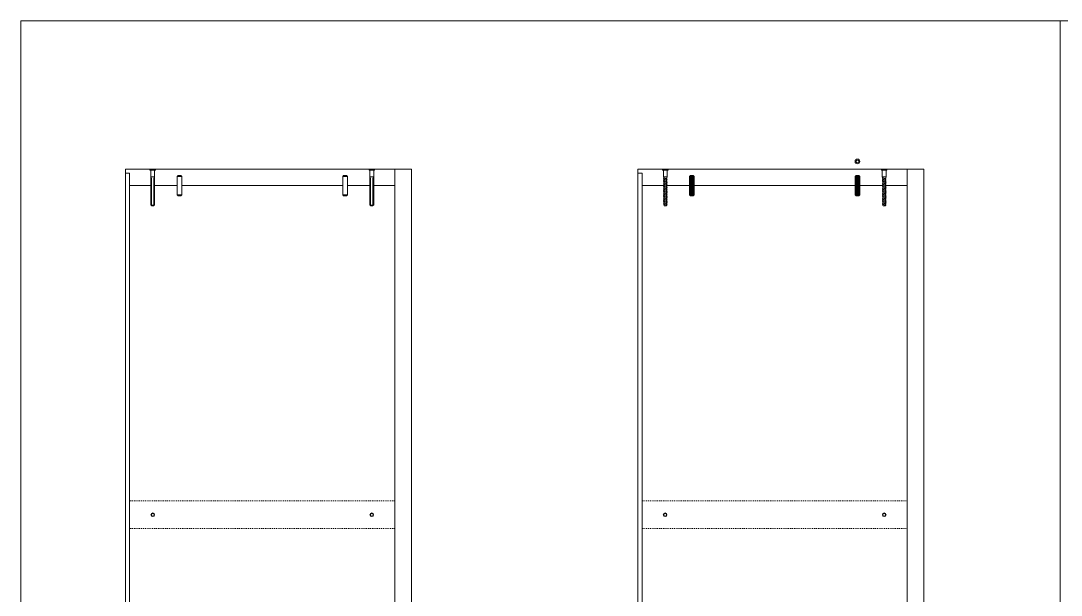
# Model space of a CAD drawing. Header units: centimetres. Extents: x -2268 to 1812, y -1681 to 1458.
# Drawn here: x -399.6 to -286.9, y 182.1 to 244.4 of the extents above; entities that cross this region are included whole.
import ezdxf

# ---------------------------------------------------------------- set-up
doc = ezdxf.new("R2010")
doc.units = ezdxf.units.CM
doc.linetypes.add('Linee Nascoste 2', pattern=[0.015, 0.01, -0.005])
for name, color, linetype, lineweight in [('0_Num_Penna__6', 6, 'Continuous', 18), ('A-FURN_Num_Penna__252_Num_Penna__252_Num_Penna__3_Num_Penna__252_Num_Penna__252_Num_Penna__252_Num_Penna__252_Num_Penna__252_Num_Penna__252_Num_Penna__252_Num_Penna__252_Num_Penna__252_Num_Penna__252_Num_Penna__252_Num_Penna__240', 240, 'Continuous', 18), ('A-FURN_Num_Penna__252_Num_Penna__252_Num_Penna__3_Num_Penna__252_Num_Penna__252_Num_Penna__252_Num_Penna__252_Num_Penna__252_Num_Penna__252_Num_Penna__252_Num_Penna__252_Num_Penna__252_Num_Penna__252_Num_Penna__252_Num_Penna__5', 5, 'Continuous', 18), ('A-FURN_Num_Penna__252_Num_Penna__252_Num_Penna__3_Num_Penna__252_Num_Penna__252_Num_Penna__252_Num_Penna__252_Num_Penna__252_Num_Penna__252_Num_Penna__252_Num_Penna__252_Num_Penna__252_Num_Penna__252_Num_Penna__252_Num_Penna__6', 6, 'Continuous', 18), ('A-SECT-PATT_Num_Penna__6_Num_Penna__6_Num_Penna__6_Num_Penna__6_Num_Penna__6_Num_Penna__6_Num_Penna__6_Num_Penna__6_Num_Penna__6_Num_Penna__6_Num_Penna__6_Num_Penna__6_Num_Penna__6_Num_Penna__6', 6, 'Continuous', 18), ('PDF16_Geometry_Num_Penna__6_Num_Penna__6_Num_Penna__6_Num_Penna__6_Num_Penna__6_Num_Penna__6_Num_Penna__6_Num_Penna__6_Num_Penna__6_Num_Penna__6_Num_Penna__6_Num_Penna__6_Num_Penna__6_Num_Penna__6', 6, 'Continuous', 18), ('PDF22_Geometry_Num_Penna__1_Num_Penna__255_Num_Penna__3_Num_Penna__3_Num_Penna__5', 5, 'Continuous', 18), ('PDF22_Geometry_Num_Penna__1_Num_Penna__255_Num_Penna__5_Num_Penna__5_Num_Penna__5', 5, 'Continuous', 18), ('PDF22_Geometry_Num_Penna__1_Num_Penna__255_Num_Penna__5_Num_Penna__5_Num_Penna__6', 6, 'Continuous', 18), ('PDF2_Geometry_Num_Penna__7_Num_Penna__7_Num_Penna__7_Num_Penna__7_Num_Penna__7_Num_Penna__7_Num_Penna__7_Num_Penna__5', 5, 'Continuous', 18), ('PDF2_Geometry_Num_Penna__7_Num_Penna__7_Num_Penna__7_Num_Penna__7_Num_Penna__7_Num_Penna__7_Num_Penna__7_Num_Penna__6', 6, 'Continuous', 18), ('VITE_Num_Penna__5', 5, 'Continuous', 18)]:
    doc.layers.add(name, color=color, linetype=linetype, lineweight=lineweight)

msp = doc.modelspace()

# ---------------------------------------------------------------- linework, layer by layer
at = {"layer": '0_Num_Penna__6', "color": 6, "linetype": 'Continuous', "lineweight": 18}
for p, q in [((-382.6833, 227.5183), (-382.5833, 227.6183)), ((-382.5833, 227.6183), (-382.2833, 227.6183)), ((-382.1833, 227.5183), (-382.2833, 227.6183)), ((-364.7333, 227.5183), (-364.6333, 227.6183)), ((-364.6333, 227.6183), (-364.3333, 227.6183)), ((-364.2333, 227.5183), (-364.3333, 227.6183)), ((-327.1373, 227.5183), (-327.0373, 227.6183)), ((-327.0373, 227.6183), (-326.7373, 227.6183)), ((-326.6373, 227.5183), (-326.7373, 227.6183)), ((-309.1873, 227.5183), (-309.0873, 227.6183)), ((-309.0873, 227.6183), (-308.7873, 227.6183)), ((-308.6873, 227.5183), (-308.7873, 227.6183)), ((-382.6833, 225.5183), (-382.5833, 225.4183)), ((-382.5833, 225.4183), (-382.2833, 225.4183)), ((-382.1833, 225.5183), (-382.2833, 225.4183)), ((-364.7333, 225.5183), (-364.6333, 225.4183)), ((-364.6333, 225.4183), (-364.3333, 225.4183)), ((-364.2333, 225.5183), (-364.3333, 225.4183)), ((-327.1373, 225.5183), (-327.0373, 225.4183)), ((-327.0373, 225.4183), (-326.7373, 225.4183)), ((-326.6373, 225.5183), (-326.7373, 225.4183)), ((-309.1873, 225.5183), (-309.0873, 225.4183)), ((-309.0873, 225.4183), (-308.7873, 225.4183)), ((-308.6873, 225.5183), (-308.7873, 225.4183))]:
    msp.add_line(p, q, dxfattribs=at)
at = {"layer": 'A-FURN_Num_Penna__252_Num_Penna__252_Num_Penna__3_Num_Penna__252_Num_Penna__252_Num_Penna__252_Num_Penna__252_Num_Penna__252_Num_Penna__252_Num_Penna__252_Num_Penna__252_Num_Penna__252_Num_Penna__252_Num_Penna__252_Num_Penna__240', "color": 240, "linetype": 'Continuous', "lineweight": 18}
for p, q in [((-399.6301, 244.3925), (-286.9787, 244.3925)), ((-399.6301, 131.7411), (-399.6301, 244.3925)), ((-286.9787, 244.3925), (-286.9787, 131.7411)), ((-286.9787, 244.3925), (-88.9776, 244.3925))]:
    msp.add_line(p, q, dxfattribs=at)
at = {"layer": 'A-FURN_Num_Penna__252_Num_Penna__252_Num_Penna__3_Num_Penna__252_Num_Penna__252_Num_Penna__252_Num_Penna__252_Num_Penna__252_Num_Penna__252_Num_Penna__252_Num_Penna__252_Num_Penna__252_Num_Penna__252_Num_Penna__252_Num_Penna__5', "color": 5, "linetype": 'Continuous', "lineweight": 18}
for p, q in [((-385.6334, 228.3183), (-385.0334, 228.3183)), ((-385.539, 228.1983), (-385.1274, 228.1983)), ((-361.2831, 228.3183), (-361.8831, 228.3183)), ((-361.3775, 228.1983), (-361.7891, 228.1983)), ((-329.4674, 228.3182), (-330.0674, 228.3183)), ((-329.9733, 228.1983), (-329.5615, 228.1983)), ((-305.7386, 228.3182), (-306.3386, 228.3183)), ((-306.2445, 228.1983), (-305.8328, 228.1983)), ((-385.539, 227.477), (-385.1274, 227.477)), ((-385.4635, 224.3896), (-385.4635, 227.2751)), ((-385.2029, 227.2752), (-385.2029, 224.3896)), ((-361.3775, 227.477), (-361.7891, 227.477)), ((-361.7136, 227.2752), (-361.7136, 224.3896)), ((-361.453, 224.3896), (-361.453, 227.2751)), ((-329.8978, 227.4766), (-329.9733, 227.4766)), ((-329.932, 227.3629), (-329.637, 227.2716)), ((-329.637, 227.2436), (-329.9196, 227.331)), ((-329.5615, 227.4766), (-329.8978, 227.4766)), ((-329.8978, 227.217), (-329.637, 227.1363)), ((-329.637, 227.1083), (-329.8978, 227.189)), ((-329.8978, 227.0817), (-329.637, 227.001)), ((-329.637, 226.9731), (-329.8978, 227.0537)), ((-329.8978, 226.9464), (-329.637, 226.8657)), ((-329.637, 226.8378), (-329.8978, 226.9184)), ((-329.8978, 226.8112), (-329.637, 226.7305)), ((-329.637, 226.7025), (-329.8978, 226.7831)), ((-306.169, 227.4766), (-306.2445, 227.4766)), ((-306.2032, 227.3629), (-305.9083, 227.2716)), ((-305.9083, 227.2436), (-306.1908, 227.331)), ((-305.8328, 227.4766), (-306.169, 227.4766)), ((-306.169, 227.217), (-305.9083, 227.1363)), ((-305.9083, 227.1083), (-306.169, 227.189)), ((-306.169, 227.0817), (-305.9083, 227.001)), ((-305.9083, 226.9731), (-306.169, 227.0537)), ((-306.169, 226.9464), (-305.9083, 226.8657)), ((-305.9083, 226.8378), (-306.169, 226.9184)), ((-306.169, 226.8112), (-305.9083, 226.7305)), ((-305.9083, 226.7025), (-306.169, 226.7831)), ((-329.8978, 226.6759), (-329.637, 226.5952)), ((-329.637, 226.5672), (-329.8978, 226.6478)), ((-329.8978, 226.5406), (-329.637, 226.4599)), ((-329.637, 226.4319), (-329.8978, 226.5125)), ((-329.8978, 226.4053), (-329.637, 226.3246)), ((-329.637, 226.2966), (-329.8978, 226.3772)), ((-329.8978, 226.27), (-329.637, 226.1893)), ((-329.637, 226.1613), (-329.8978, 226.242)), ((-329.8978, 226.1347), (-329.637, 226.054)), ((-329.637, 226.026), (-329.8978, 226.1067)), ((-329.8978, 225.9994), (-329.637, 225.9187)), ((-329.637, 225.8907), (-329.8978, 225.9714)), ((-329.8978, 225.8641), (-329.637, 225.7834)), ((-329.637, 225.7554), (-329.8978, 225.8361)), ((-329.8978, 225.7288), (-329.637, 225.6481)), ((-329.637, 225.6201), (-329.8978, 225.7008)), ((-329.8978, 225.5935), (-329.637, 225.5128)), ((-329.637, 225.4849), (-329.8978, 225.5655)), ((-306.169, 226.6759), (-305.9083, 226.5952)), ((-305.9083, 226.5672), (-306.169, 226.6478)), ((-306.169, 226.5406), (-305.9083, 226.4599)), ((-305.9083, 226.4319), (-306.169, 226.5125)), ((-306.169, 226.4053), (-305.9083, 226.3246)), ((-305.9083, 226.2966), (-306.169, 226.3772)), ((-306.169, 226.27), (-305.9083, 226.1893)), ((-305.9083, 226.1613), (-306.169, 226.242)), ((-306.169, 226.1347), (-305.9083, 226.054)), ((-305.9083, 226.026), (-306.169, 226.1067)), ((-306.169, 225.9994), (-305.9083, 225.9187)), ((-305.9083, 225.8907), (-306.169, 225.9714)), ((-306.169, 225.8641), (-305.9083, 225.7834)), ((-305.9083, 225.7554), (-306.169, 225.8361)), ((-306.169, 225.7288), (-305.9083, 225.6481)), ((-305.9083, 225.6201), (-306.169, 225.7008)), ((-306.169, 225.5935), (-305.9083, 225.5128)), ((-305.9083, 225.4849), (-306.169, 225.5655)), ((-329.8978, 225.4583), (-329.637, 225.3775)), ((-329.637, 225.3496), (-329.8978, 225.4302)), ((-329.8978, 225.323), (-329.637, 225.2422)), ((-329.637, 225.2143), (-329.8978, 225.2949)), ((-329.8978, 225.1877), (-329.637, 225.107)), ((-329.637, 225.079), (-329.8978, 225.1596)), ((-329.8978, 225.0524), (-329.637, 224.9717)), ((-329.637, 224.9437), (-329.8978, 225.0243)), ((-329.8978, 224.9171), (-329.637, 224.8364)), ((-329.637, 224.8084), (-329.8978, 224.889)), ((-329.8978, 224.7818), (-329.637, 224.7011)), ((-329.637, 224.6731), (-329.8978, 224.7538)), ((-329.8978, 224.6465), (-329.637, 224.5658)), ((-329.637, 224.5378), (-329.8978, 224.6185)), ((-329.8978, 224.5112), (-329.637, 224.4305)), ((-329.637, 224.4025), (-329.8978, 224.4832)), ((-306.169, 225.4583), (-305.9083, 225.3775)), ((-305.9083, 225.3496), (-306.169, 225.4302)), ((-306.169, 225.323), (-305.9083, 225.2422)), ((-305.9083, 225.2143), (-306.169, 225.2949)), ((-306.169, 225.1877), (-305.9083, 225.107)), ((-305.9083, 225.079), (-306.169, 225.1596)), ((-306.169, 225.0524), (-305.9083, 224.9717)), ((-305.9083, 224.9437), (-306.169, 225.0243)), ((-306.169, 224.9171), (-305.9083, 224.8364)), ((-305.9083, 224.8084), (-306.169, 224.889)), ((-306.169, 224.7818), (-305.9083, 224.7011)), ((-305.9083, 224.6731), (-306.169, 224.7538)), ((-306.169, 224.6465), (-305.9083, 224.5658)), ((-305.9083, 224.5378), (-306.169, 224.6185)), ((-306.169, 224.5112), (-305.9083, 224.4305)), ((-305.9083, 224.4025), (-306.169, 224.4832)), ((-385.4635, 224.3896), (-385.2029, 224.3896)), ((-361.453, 224.3896), (-361.7136, 224.3896))]:
    msp.add_line(p, q, dxfattribs=at)
for centre, radius in [((-308.9373, 229.1395), 0.25), ((-308.9373, 229.1395), 0.15), ((-385.3333, 190.8183), 0.15), ((-361.5833, 190.8183), 0.15), ((-329.7873, 190.8183), 0.15), ((-306.0373, 190.8183), 0.15)]:
    msp.add_circle(centre, radius, dxfattribs=at)
at = {"layer": 'A-FURN_Num_Penna__252_Num_Penna__252_Num_Penna__3_Num_Penna__252_Num_Penna__252_Num_Penna__252_Num_Penna__252_Num_Penna__252_Num_Penna__252_Num_Penna__252_Num_Penna__252_Num_Penna__252_Num_Penna__252_Num_Penna__252_Num_Penna__6', "color": 6, "linetype": 'Continuous', "lineweight": 18}
for p, q in [((-385.6334, 228.3183), (-385.6333, 228.1983)), ((-385.539, 228.1983), (-385.6333, 228.1983)), ((-385.539, 228.1983), (-385.539, 224.3896)), ((-385.0334, 228.1983), (-385.1274, 228.1983)), ((-385.1274, 228.1983), (-385.1274, 224.3896)), ((-385.0334, 228.1983), (-385.0334, 228.3183)), ((-361.8831, 228.1983), (-361.8831, 228.3183)), ((-361.8831, 228.1983), (-361.7891, 228.1983)), ((-361.7891, 228.1983), (-361.7891, 224.3896)), ((-361.3775, 228.1983), (-361.2832, 228.1983)), ((-361.3775, 228.1983), (-361.3775, 224.3896)), ((-361.2831, 228.3183), (-361.2832, 228.1983)), ((-330.0674, 228.3183), (-330.0674, 228.1983)), ((-330.0674, 228.1983), (-329.9733, 228.1983)), ((-329.5615, 228.1983), (-329.4674, 228.1982)), ((-329.4674, 228.3183), (-329.4674, 228.1982)), ((-306.3386, 228.3183), (-306.3386, 228.1983)), ((-306.3386, 228.1983), (-306.2445, 228.1983)), ((-305.8328, 228.1983), (-305.7387, 228.1982)), ((-305.7386, 228.3183), (-305.7387, 228.1982)), ((-329.9641, 227.3728), (-329.932, 227.3629)), ((-329.9641, 227.2375), (-329.8978, 227.217)), ((-329.9641, 227.1023), (-329.8978, 227.0817)), ((-329.9641, 226.967), (-329.8978, 226.9464)), ((-329.9641, 226.8317), (-329.8978, 226.8112)), ((-329.9641, 226.6964), (-329.8978, 226.6759)), ((-329.9196, 227.331), (-329.9614, 227.344)), ((-329.8978, 227.189), (-329.9614, 227.2087)), ((-329.8978, 227.0537), (-329.9614, 227.0734)), ((-329.8978, 226.9184), (-329.9614, 226.9381)), ((-329.8978, 226.7831), (-329.9614, 226.8028)), ((-329.637, 227.2716), (-329.5707, 227.2511)), ((-329.5892, 227.2288), (-329.637, 227.2436)), ((-329.637, 227.1363), (-329.5707, 227.1158)), ((-329.5892, 227.0935), (-329.637, 227.1083)), ((-329.637, 227.001), (-329.5707, 226.9805)), ((-329.5892, 226.9583), (-329.637, 226.9731)), ((-329.637, 226.8657), (-329.5707, 226.8452)), ((-329.5892, 226.823), (-329.637, 226.8378)), ((-329.637, 226.7305), (-329.5707, 226.7099)), ((-329.5892, 226.6877), (-329.637, 226.7025)), ((-306.2353, 227.3728), (-306.2032, 227.3629)), ((-306.2353, 227.2375), (-306.169, 227.217)), ((-306.2353, 227.1023), (-306.169, 227.0817)), ((-306.2353, 226.967), (-306.169, 226.9464)), ((-306.2353, 226.8317), (-306.169, 226.8112)), ((-306.2353, 226.6964), (-306.169, 226.6759)), ((-306.1908, 227.331), (-306.2326, 227.344)), ((-306.169, 227.189), (-306.2326, 227.2087)), ((-306.169, 227.0537), (-306.2326, 227.0734)), ((-306.169, 226.9184), (-306.2326, 226.9381)), ((-306.169, 226.7831), (-306.2326, 226.8028)), ((-305.9083, 227.2716), (-305.8419, 227.2511)), ((-305.8604, 227.2288), (-305.9083, 227.2436)), ((-305.9083, 227.1363), (-305.8419, 227.1158)), ((-305.8604, 227.0935), (-305.9083, 227.1083)), ((-305.9083, 227.001), (-305.8419, 226.9805)), ((-305.8604, 226.9583), (-305.9083, 226.9731)), ((-305.9083, 226.8657), (-305.8419, 226.8452)), ((-305.8604, 226.823), (-305.9083, 226.8378)), ((-305.9083, 226.7305), (-305.8419, 226.7099)), ((-305.8604, 226.6877), (-305.9083, 226.7025)), ((-329.9641, 226.5611), (-329.8978, 226.5406)), ((-329.9641, 226.4258), (-329.8978, 226.4053)), ((-329.9641, 226.2905), (-329.8978, 226.27)), ((-329.9641, 226.1552), (-329.8978, 226.1347)), ((-329.9641, 226.0199), (-329.8978, 225.9994)), ((-329.9641, 225.8846), (-329.8978, 225.8641)), ((-329.9641, 225.7494), (-329.8978, 225.7288)), ((-329.964, 225.6141), (-329.8978, 225.5935)), ((-329.8978, 226.6478), (-329.9614, 226.6675)), ((-329.8978, 226.5125), (-329.9614, 226.5322)), ((-329.8978, 226.3772), (-329.9614, 226.3969)), ((-329.8978, 226.242), (-329.9614, 226.2616)), ((-329.8978, 226.1067), (-329.9614, 226.1263)), ((-329.8978, 225.9714), (-329.9614, 225.9911)), ((-329.8978, 225.8361), (-329.9614, 225.8558)), ((-329.8978, 225.7008), (-329.9614, 225.7205)), ((-329.8978, 225.5655), (-329.9614, 225.5852)), ((-329.637, 226.5952), (-329.5707, 226.5746)), ((-329.5892, 226.5524), (-329.637, 226.5672)), ((-329.637, 226.4599), (-329.5707, 226.4393)), ((-329.5892, 226.4171), (-329.637, 226.4319)), ((-329.637, 226.3246), (-329.5707, 226.304)), ((-329.5892, 226.2818), (-329.637, 226.2966)), ((-329.637, 226.1893), (-329.5707, 226.1687)), ((-329.5892, 226.1465), (-329.637, 226.1613)), ((-329.637, 226.054), (-329.5707, 226.0334)), ((-329.5892, 226.0112), (-329.637, 226.026)), ((-329.637, 225.9187), (-329.5707, 225.8982)), ((-329.5892, 225.8759), (-329.637, 225.8907)), ((-329.637, 225.7834), (-329.5707, 225.7629)), ((-329.5892, 225.7406), (-329.637, 225.7554)), ((-329.637, 225.6481), (-329.5707, 225.6276)), ((-329.5892, 225.6053), (-329.637, 225.6201)), ((-306.2353, 226.5611), (-306.169, 226.5406)), ((-306.2353, 226.4258), (-306.169, 226.4053)), ((-306.2353, 226.2905), (-306.169, 226.27)), ((-306.2353, 226.1552), (-306.169, 226.1347)), ((-306.2353, 226.0199), (-306.169, 225.9994)), ((-306.2353, 225.8846), (-306.169, 225.8641)), ((-306.2353, 225.7494), (-306.169, 225.7288)), ((-306.2353, 225.6141), (-306.169, 225.5935)), ((-306.169, 226.6478), (-306.2326, 226.6675)), ((-306.169, 226.5125), (-306.2326, 226.5322)), ((-306.169, 226.3772), (-306.2326, 226.3969)), ((-306.169, 226.242), (-306.2326, 226.2616)), ((-306.169, 226.1067), (-306.2326, 226.1263)), ((-306.169, 225.9714), (-306.2326, 225.9911)), ((-306.169, 225.8361), (-306.2326, 225.8558)), ((-306.169, 225.7008), (-306.2326, 225.7205)), ((-306.169, 225.5655), (-306.2326, 225.5852)), ((-305.9083, 226.5952), (-305.8419, 226.5746)), ((-305.8604, 226.5524), (-305.9083, 226.5672)), ((-305.9083, 226.4599), (-305.8419, 226.4393)), ((-305.8604, 226.4171), (-305.9083, 226.4319)), ((-305.9083, 226.3246), (-305.8419, 226.304)), ((-305.8604, 226.2818), (-305.9083, 226.2966)), ((-305.9083, 226.1893), (-305.8419, 226.1687)), ((-305.8604, 226.1465), (-305.9083, 226.1613)), ((-305.9083, 226.054), (-305.8419, 226.0334)), ((-305.8604, 226.0112), (-305.9083, 226.026)), ((-305.9083, 225.9187), (-305.8419, 225.8982)), ((-305.8604, 225.8759), (-305.9083, 225.8907)), ((-305.9083, 225.7834), (-305.8419, 225.7629)), ((-305.8604, 225.7406), (-305.9083, 225.7554)), ((-305.9083, 225.6481), (-305.8419, 225.6276)), ((-305.8604, 225.6053), (-305.9083, 225.6201)), ((-329.9641, 225.4788), (-329.8978, 225.4583)), ((-329.9641, 225.3435), (-329.8978, 225.323)), ((-329.9641, 225.2082), (-329.8978, 225.1877)), ((-329.9641, 224.9376), (-329.8978, 224.9171)), ((-329.964, 225.0729), (-329.8978, 225.0524)), ((-329.964, 224.8023), (-329.8978, 224.7818)), ((-329.964, 224.667), (-329.8978, 224.6465)), ((-329.964, 224.5317), (-329.8978, 224.5112)), ((-329.8978, 225.4302), (-329.9614, 225.4499)), ((-329.8978, 225.2949), (-329.9614, 225.3146)), ((-329.8978, 225.1596), (-329.9614, 225.1793)), ((-329.8978, 225.0243), (-329.9614, 225.044)), ((-329.8978, 224.889), (-329.9614, 224.9087)), ((-329.8978, 224.7538), (-329.9614, 224.7734)), ((-329.8978, 224.6185), (-329.9614, 224.6381)), ((-329.8978, 224.4832), (-329.9614, 224.5028)), ((-329.637, 225.5128), (-329.5707, 225.4923)), ((-329.5892, 225.47), (-329.637, 225.4849)), ((-329.637, 225.3775), (-329.5707, 225.357)), ((-329.5892, 225.3348), (-329.637, 225.3496)), ((-329.637, 225.2422), (-329.5707, 225.2217)), ((-329.5892, 225.1995), (-329.637, 225.2143)), ((-329.637, 225.107), (-329.5707, 225.0864)), ((-329.5892, 225.0642), (-329.637, 225.079)), ((-329.637, 224.9717), (-329.5707, 224.9511)), ((-329.5892, 224.9289), (-329.637, 224.9437)), ((-329.637, 224.8364), (-329.5707, 224.8158)), ((-329.5892, 224.7936), (-329.637, 224.8084)), ((-329.637, 224.7011), (-329.5707, 224.6805)), ((-329.5892, 224.6583), (-329.637, 224.6731)), ((-329.637, 224.5658), (-329.5707, 224.5452)), ((-329.5892, 224.523), (-329.637, 224.5378)), ((-329.637, 224.4305), (-329.5707, 224.41)), ((-306.2353, 225.4788), (-306.169, 225.4583)), ((-306.2353, 225.3435), (-306.169, 225.323)), ((-306.2353, 225.2082), (-306.169, 225.1877)), ((-306.2353, 225.0729), (-306.169, 225.0524)), ((-306.2353, 224.9376), (-306.169, 224.9171)), ((-306.2353, 224.8023), (-306.169, 224.7818)), ((-306.2353, 224.667), (-306.169, 224.6465)), ((-306.2353, 224.5317), (-306.169, 224.5112)), ((-306.169, 225.4302), (-306.2326, 225.4499)), ((-306.169, 225.2949), (-306.2326, 225.3146)), ((-306.169, 225.1596), (-306.2326, 225.1793)), ((-306.169, 225.0243), (-306.2326, 225.044)), ((-306.169, 224.889), (-306.2326, 224.9087)), ((-306.169, 224.7538), (-306.2326, 224.7734)), ((-306.169, 224.6185), (-306.2326, 224.6381)), ((-306.169, 224.4832), (-306.2326, 224.5028)), ((-305.9083, 225.5128), (-305.8419, 225.4923)), ((-305.8604, 225.47), (-305.9083, 225.4849)), ((-305.9083, 225.3775), (-305.8419, 225.357)), ((-305.8604, 225.3348), (-305.9083, 225.3496)), ((-305.9083, 225.2422), (-305.8419, 225.2217)), ((-305.8604, 225.1995), (-305.9083, 225.2143)), ((-305.9083, 225.107), (-305.8419, 225.0864)), ((-305.8604, 225.0642), (-305.9083, 225.079)), ((-305.9083, 224.9717), (-305.8419, 224.9511)), ((-305.8604, 224.9289), (-305.9083, 224.9437)), ((-305.9083, 224.8364), (-305.8419, 224.8158)), ((-305.8604, 224.7936), (-305.9083, 224.8084)), ((-305.9083, 224.7011), (-305.8419, 224.6805)), ((-305.8604, 224.6583), (-305.9083, 224.6731)), ((-305.9083, 224.5658), (-305.8419, 224.5452)), ((-305.8604, 224.523), (-305.9083, 224.5378)), ((-305.9083, 224.4305), (-305.8419, 224.41)), ((-385.539, 224.3896), (-385.4635, 224.3896)), ((-385.2029, 224.3896), (-385.1274, 224.3896)), ((-361.7136, 224.3896), (-361.7891, 224.3896)), ((-361.3775, 224.3896), (-361.453, 224.3896)), ((-329.5892, 224.3877), (-329.637, 224.4025)), ((-305.8604, 224.3877), (-305.9083, 224.4025))]:
    msp.add_line(p, q, dxfattribs=at)
at = {"layer": 'A-SECT-PATT_Num_Penna__6_Num_Penna__6_Num_Penna__6_Num_Penna__6_Num_Penna__6_Num_Penna__6_Num_Penna__6_Num_Penna__6_Num_Penna__6_Num_Penna__6_Num_Penna__6_Num_Penna__6_Num_Penna__6_Num_Penna__6', "color": 6, "linetype": 'Continuous', "lineweight": 18}
for p, q in [((-387.8333, 227.8683), (-387.8333, 153.7683)), ((-332.2873, 227.8683), (-332.2873, 153.7683))]:
    msp.add_line(p, q, dxfattribs=at)
at = {"layer": 'PDF16_Geometry_Num_Penna__6_Num_Penna__6_Num_Penna__6_Num_Penna__6_Num_Penna__6_Num_Penna__6_Num_Penna__6_Num_Penna__6_Num_Penna__6_Num_Penna__6_Num_Penna__6_Num_Penna__6_Num_Penna__6_Num_Penna__6', "color": 6, "linetype": 'Continuous', "lineweight": 18}
for p, q in [((-388.2833, 153.7683), (-388.2833, 228.3183)), ((-388.2833, 228.3183), (-385.6334, 228.3183)), ((-388.2833, 227.8683), (-388.2833, 228.3183)), ((-388.2833, 227.8683), (-387.8333, 227.8683)), ((-385.0334, 228.3183), (-361.8831, 228.3183)), ((-361.2831, 228.3183), (-357.2833, 228.3183)), ((-359.0833, 228.3183), (-359.0833, 153.3183)), ((-357.2833, 228.3183), (-357.2833, 153.3183)), ((-332.7373, 153.7683), (-332.7373, 228.3183)), ((-332.7373, 228.3183), (-330.0859, 228.3183)), ((-332.7373, 227.8683), (-332.7373, 228.3183)), ((-332.7373, 227.8683), (-332.2873, 227.8683)), ((-329.4859, 228.3183), (-306.3386, 228.3183)), ((-305.7386, 228.3183), (-301.7373, 228.3183)), ((-303.5373, 228.3183), (-303.5373, 153.3183)), ((-301.7373, 228.3183), (-301.7373, 153.3183)), ((-387.8333, 226.5183), (-385.539, 226.5183)), ((-385.1274, 226.5183), (-382.6833, 226.5183)), ((-382.1833, 226.5183), (-364.7333, 226.5183)), ((-364.2333, 226.5183), (-361.7891, 226.5183)), ((-361.3775, 226.5183), (-359.0833, 226.5183)), ((-332.2873, 226.5183), (-329.9162, 226.5183)), ((-329.637, 226.5183), (-327.1373, 226.5183)), ((-326.6373, 226.5183), (-309.1873, 226.5183)), ((-308.6873, 226.5183), (-306.1875, 226.5183)), ((-305.9083, 226.5183), (-303.5373, 226.5183))]:
    msp.add_line(p, q, dxfattribs=at)
at = {"layer": 'PDF22_Geometry_Num_Penna__1_Num_Penna__255_Num_Penna__3_Num_Penna__3_Num_Penna__5', "color": 5, "linetype": 'Linee Nascoste 2', "lineweight": 18}
for p, q in [((-359.0833, 192.3183), (-387.8333, 192.3183)), ((-303.5373, 192.3183), (-332.2873, 192.3183)), ((-359.0833, 189.3183), (-387.8333, 189.3183)), ((-303.5373, 189.3183), (-332.2873, 189.3183))]:
    msp.add_line(p, q, dxfattribs=at)
at = {"layer": 'PDF22_Geometry_Num_Penna__1_Num_Penna__255_Num_Penna__5_Num_Penna__5_Num_Penna__5', "color": 5, "linetype": 'Continuous', "lineweight": 18}
for centre in [(-329.7873, 190.8183), (-306.0373, 190.8183)]:
    msp.add_circle(centre, 0.2, dxfattribs=at)
at = {"layer": 'PDF22_Geometry_Num_Penna__1_Num_Penna__255_Num_Penna__5_Num_Penna__5_Num_Penna__6', "color": 6, "linetype": 'Continuous', "lineweight": 18}
for centre in [(-385.3333, 190.8183), (-361.5833, 190.8183)]:
    msp.add_circle(centre, 0.2, dxfattribs=at)
at = {"layer": 'PDF2_Geometry_Num_Penna__7_Num_Penna__7_Num_Penna__7_Num_Penna__7_Num_Penna__7_Num_Penna__7_Num_Penna__7_Num_Penna__5', "color": 5, "linetype": 'Continuous', "lineweight": 18, "flags": 128}
for points in [[(-385.1274, 227.477), (-385.1274, 228.1983)], [(-361.7891, 227.477), (-361.7891, 228.1983)], [(-385.539, 227.477), (-385.4635, 227.2751)], [(-385.1274, 227.4769), (-385.2029, 227.2752)], [(-361.7891, 227.4769), (-361.7136, 227.2752)], [(-361.3775, 227.477), (-361.453, 227.2751)], [(-329.8978, 227.2747), (-329.8978, 227.2716)], [(-329.637, 227.2436), (-329.637, 227.1363)], [(-329.637, 227.1083), (-329.637, 227.001)], [(-329.637, 226.9731), (-329.637, 226.8657)], [(-329.637, 226.8378), (-329.637, 226.7305)], [(-329.637, 226.7025), (-329.637, 226.5952)], [(-327.0633, 227.5183), (-327.0633, 225.5183)], [(-326.9752, 227.5183), (-326.9752, 225.5183)], [(-326.8869, 227.5183), (-326.8869, 225.5183)], [(-326.7987, 227.5183), (-326.7987, 225.5183)], [(-326.7106, 227.5183), (-326.7106, 225.5183)], [(-309.1133, 227.5183), (-309.1133, 225.5183)], [(-309.0252, 227.5183), (-309.0252, 225.5183)], [(-308.9369, 227.5183), (-308.9369, 225.5183)], [(-308.8487, 227.5183), (-308.8487, 225.5183)], [(-308.7606, 227.5183), (-308.7606, 225.5183)], [(-306.169, 227.2747), (-306.169, 227.2716)], [(-329.637, 226.5672), (-329.637, 226.4599)], [(-329.637, 226.4319), (-329.637, 226.3246)], [(-329.637, 226.2966), (-329.637, 226.1893)], [(-329.637, 226.1613), (-329.637, 226.054)], [(-329.637, 226.026), (-329.637, 225.9187)], [(-329.637, 225.8907), (-329.637, 225.7834)], [(-329.637, 225.7554), (-329.637, 225.6481)], [(-329.637, 225.6201), (-329.637, 225.5128)], [(-329.637, 225.4849), (-329.637, 225.3775)], [(-329.637, 225.3496), (-329.637, 225.2422)], [(-329.637, 225.2143), (-329.637, 225.107)], [(-329.637, 225.079), (-329.637, 224.9717)], [(-329.637, 224.9437), (-329.637, 224.8364)], [(-329.637, 224.8084), (-329.637, 224.7011)], [(-329.637, 224.6731), (-329.637, 224.5658)], [(-329.637, 224.5378), (-329.637, 224.4305)]]:
    msp.add_lwpolyline(points, dxfattribs=at)
at = {"layer": 'PDF2_Geometry_Num_Penna__7_Num_Penna__7_Num_Penna__7_Num_Penna__7_Num_Penna__7_Num_Penna__7_Num_Penna__7_Num_Penna__6', "color": 6, "linetype": 'Continuous', "lineweight": 18, "flags": 128}
for points in [[(-329.9707, 227.463, -0.09285639), (-329.9733, 227.4766), (-329.9733, 228.1983)], [(-329.5615, 228.1983), (-329.5615, 227.4766, -0.09745625), (-329.5643, 227.4623)], [(-306.242, 227.463, -0.09285639), (-306.2445, 227.4766), (-306.2445, 228.1983)], [(-305.8328, 228.1983), (-305.8328, 227.4766, -0.09745625), (-305.8356, 227.4623)], [(-329.9614, 227.2087, -0.19871582), (-329.9641, 227.2375)], [(-329.9614, 227.0734, -0.19962767), (-329.964, 227.1023)], [(-329.9614, 226.9381, -0.19851381), (-329.9641, 226.967)], [(-329.9614, 226.8028, -0.19928094), (-329.9641, 226.8317)], [(-329.9614, 226.6675, -0.19871582), (-329.9641, 226.6964)], [(-329.9614, 227.344, -0.19585352), (-329.9638, 227.3728)], [(-329.5707, 227.2511, -0.19890092), (-329.5892, 227.2288)], [(-329.5707, 227.1158, -0.19900669), (-329.5892, 227.0935)], [(-329.5707, 226.9805, -0.19889842), (-329.5892, 226.9583)], [(-329.5707, 226.8452, -0.19895428), (-329.5892, 226.823)], [(-329.5707, 226.7099, -0.19894035), (-329.5892, 226.6877)], [(-306.2326, 227.2087, -0.19871582), (-306.2353, 227.2375)], [(-306.2326, 227.0734, -0.19962767), (-306.2353, 227.1023)], [(-306.2326, 226.9381, -0.19851381), (-306.2353, 226.967)], [(-306.2326, 226.8028, -0.19928094), (-306.2353, 226.8317)], [(-306.2326, 226.6675, -0.19871582), (-306.2353, 226.6964)], [(-306.2326, 227.344, -0.19585352), (-306.2351, 227.3728)], [(-305.8419, 227.2511, -0.19890092), (-305.8604, 227.2288)], [(-305.8419, 227.1158, -0.19900669), (-305.8604, 227.0935)], [(-305.8419, 226.9805, -0.19889842), (-305.8604, 226.9583)], [(-305.8419, 226.8452, -0.19895428), (-305.8604, 226.823)], [(-305.8419, 226.7099, -0.19894035), (-305.8604, 226.6877)], [(-329.9614, 226.5322, -0.19962767), (-329.964, 226.5611)], [(-329.9614, 226.3969, -0.19851381), (-329.9641, 226.4258)], [(-329.9614, 226.2616, -0.19928094), (-329.964, 226.2905)], [(-329.9614, 226.1263, -0.19871582), (-329.9641, 226.1552)], [(-329.9614, 225.9911, -0.19962767), (-329.964, 226.0199)], [(-329.9614, 225.8557, -0.19851381), (-329.9641, 225.8846)], [(-329.9614, 225.7205, -0.19928094), (-329.964, 225.7494)], [(-329.9614, 225.5852, -0.19871582), (-329.964, 225.6141)], [(-329.5707, 226.5746, -0.19900669), (-329.5892, 226.5524)], [(-329.5707, 226.4393, -0.19889842), (-329.5892, 226.4171)], [(-329.5707, 226.304, -0.19895428), (-329.5892, 226.2818)], [(-329.5707, 226.1687, -0.19894035), (-329.5892, 226.1465)], [(-329.5707, 226.0334, -0.19900669), (-329.5892, 226.0112)], [(-329.5707, 225.8982, -0.19889842), (-329.5892, 225.8759)], [(-329.5707, 225.7629, -0.19895428), (-329.5892, 225.7406)], [(-329.5707, 225.6276, -0.19894035), (-329.5892, 225.6053)], [(-306.2326, 226.5322, -0.19962767), (-306.2353, 226.5611)], [(-306.2326, 226.3969, -0.19851381), (-306.2353, 226.4258)], [(-306.2326, 226.2616, -0.19928094), (-306.2353, 226.2905)], [(-306.2326, 226.1263, -0.19871582), (-306.2353, 226.1552)], [(-306.2326, 225.9911, -0.19962767), (-306.2353, 226.0199)], [(-306.2326, 225.8557, -0.19851381), (-306.2353, 225.8846)], [(-306.2326, 225.7205, -0.19928094), (-306.2353, 225.7494)], [(-306.2326, 225.5852, -0.19871582), (-306.2353, 225.6141)], [(-305.8419, 226.5746, -0.19900669), (-305.8604, 226.5524)], [(-305.8419, 226.4393, -0.19889842), (-305.8604, 226.4171)], [(-305.8419, 226.304, -0.19895428), (-305.8604, 226.2818)], [(-305.8419, 226.1687, -0.19894035), (-305.8604, 226.1465)], [(-305.8419, 226.0334, -0.19900669), (-305.8604, 226.0112)], [(-305.8419, 225.8982, -0.19889842), (-305.8604, 225.8759)], [(-305.8419, 225.7629, -0.19895428), (-305.8604, 225.7406)], [(-305.8419, 225.6276, -0.19894035), (-305.8604, 225.6053)], [(-329.9614, 225.4499, -0.19962767), (-329.964, 225.4788)], [(-329.9614, 225.3146, -0.19851381), (-329.9641, 225.3435)], [(-329.9614, 225.1793, -0.19928094), (-329.964, 225.2082)], [(-329.9614, 225.044, -0.19871582), (-329.964, 225.0729)], [(-329.9614, 224.9087, -0.19962767), (-329.964, 224.9376)], [(-329.9614, 224.7734, -0.19851381), (-329.964, 224.8023)], [(-329.9614, 224.6381, -0.19928094), (-329.964, 224.667)], [(-329.9614, 224.5028, -0.19871582), (-329.964, 224.5317)], [(-329.637, 224.4025), (-329.637, 224.3728, -0.19953036), (-329.644, 224.3559, -0.11687713), (-329.6828, 224.3319, -0.16288803), (-329.8518, 224.3319, -0.11683184), (-329.8908, 224.3559, -0.19841798), (-329.8978, 224.3728), (-329.8978, 224.4832)], [(-329.5707, 225.4923, -0.19900669), (-329.5892, 225.47)], [(-329.5707, 225.357, -0.19889842), (-329.5892, 225.3348)], [(-329.5707, 225.2217, -0.19895428), (-329.5892, 225.1995)], [(-329.5707, 225.0864, -0.19894035), (-329.5892, 225.0642)], [(-329.5707, 224.9511, -0.19900669), (-329.5892, 224.9289)], [(-329.5707, 224.8158, -0.19889842), (-329.5892, 224.7936)], [(-329.5707, 224.6805, -0.19895428), (-329.5892, 224.6583)], [(-329.5707, 224.5452, -0.19894035), (-329.5892, 224.523)], [(-306.2326, 225.4499, -0.19962767), (-306.2353, 225.4788)], [(-306.2326, 225.3146, -0.19851381), (-306.2353, 225.3435)], [(-306.2326, 225.1793, -0.19928094), (-306.2353, 225.2082)], [(-306.2326, 225.044, -0.19871582), (-306.2353, 225.0729)], [(-306.2326, 224.9087, -0.19962767), (-306.2353, 224.9376)], [(-306.2326, 224.7734, -0.19851381), (-306.2353, 224.8023)], [(-306.2326, 224.6381, -0.19928094), (-306.2353, 224.667)], [(-306.2326, 224.5028, -0.19871582), (-306.2353, 224.5317)], [(-305.9083, 224.4025), (-305.9083, 224.3728, -0.19953036), (-305.9153, 224.3559, -0.11687713), (-305.954, 224.3319, -0.16288803), (-306.123, 224.3319, -0.11683184), (-306.162, 224.3559, -0.19841798), (-306.169, 224.3728), (-306.169, 224.4832)], [(-305.8419, 225.4923, -0.19900669), (-305.8604, 225.47)], [(-305.8419, 225.357, -0.19889842), (-305.8604, 225.3348)], [(-305.8419, 225.2217, -0.19895428), (-305.8604, 225.1995)], [(-305.8419, 225.0864, -0.19894035), (-305.8604, 225.0642)], [(-305.8419, 224.9511, -0.19900669), (-305.8604, 224.9289)], [(-305.8419, 224.8158, -0.19889842), (-305.8604, 224.7936)], [(-305.8419, 224.6805, -0.19895428), (-305.8604, 224.6583)], [(-305.8419, 224.5452, -0.19894035), (-305.8604, 224.523)], [(-385.2029, 224.3896), (-385.2029, 224.3728, -0.19953036), (-385.2099, 224.356, -0.11687713), (-385.2486, 224.332, -0.16288803), (-385.4175, 224.332, -0.11683184), (-385.4565, 224.3559, -0.19841798), (-385.4635, 224.3728), (-385.4635, 224.3896)], [(-361.453, 224.3896), (-361.453, 224.3728, -0.19953036), (-361.46, 224.356, -0.11687713), (-361.4987, 224.332, -0.16288803), (-361.6676, 224.332, -0.11683184), (-361.7066, 224.3559, -0.19841798), (-361.7135, 224.3728), (-361.7135, 224.3896)], [(-329.5707, 224.41, -0.19900669), (-329.5892, 224.3877)], [(-305.8419, 224.41, -0.19900669), (-305.8604, 224.3877)]]:
    msp.add_lwpolyline(points, format="xyb", dxfattribs=at)
for points in [[(-382.6833, 227.5183), (-382.6833, 225.5183)], [(-382.1833, 225.5183), (-382.1833, 227.5183)], [(-364.7333, 227.5183), (-364.7333, 225.5183)], [(-364.2333, 225.5183), (-364.2333, 227.5183)], [(-329.9707, 227.463), (-329.932, 227.3629)], [(-329.9196, 227.331), (-329.8978, 227.2747)], [(-329.8978, 227.217), (-329.8978, 227.2746)], [(-329.8978, 227.0817), (-329.8978, 227.189)], [(-329.8978, 226.9464), (-329.8978, 227.0537)], [(-329.8978, 226.8112), (-329.8978, 226.9184)], [(-329.8978, 226.6759), (-329.8978, 226.7831)], [(-329.5641, 227.463), (-329.637, 227.2746)], [(-329.637, 227.2746), (-329.637, 227.2716)], [(-327.1373, 227.5183), (-327.1373, 225.5183)], [(-326.6373, 225.5183), (-326.6373, 227.5183)], [(-309.1873, 227.5183), (-309.1873, 225.5183)], [(-308.6873, 225.5183), (-308.6873, 227.5183)], [(-306.242, 227.463), (-306.2032, 227.3629)], [(-306.1908, 227.331), (-306.169, 227.2747)], [(-306.169, 227.217), (-306.169, 227.2746)], [(-306.169, 227.0817), (-306.169, 227.189)], [(-306.169, 226.9464), (-306.169, 227.0537)], [(-306.169, 226.8112), (-306.169, 226.9184)], [(-306.169, 226.6759), (-306.169, 226.7831)], [(-305.8353, 227.463), (-305.9083, 227.2746)], [(-305.9083, 227.2746), (-305.9083, 227.2716)], [(-305.9083, 227.2436), (-305.9083, 227.1363)], [(-305.9083, 227.1083), (-305.9083, 227.001)], [(-305.9083, 226.9731), (-305.9083, 226.8657)], [(-305.9083, 226.8378), (-305.9083, 226.7305)], [(-305.9083, 226.7025), (-305.9083, 226.5952)], [(-329.8978, 226.5406), (-329.8978, 226.6478)], [(-329.8978, 226.4053), (-329.8978, 226.5125)], [(-329.8978, 226.27), (-329.8978, 226.3772)], [(-329.8978, 226.1347), (-329.8978, 226.242)], [(-329.8978, 225.9994), (-329.8978, 226.1067)], [(-329.8978, 225.8641), (-329.8978, 225.9714)], [(-329.8978, 225.7288), (-329.8978, 225.8361)], [(-329.8978, 225.5935), (-329.8978, 225.7008)], [(-329.8978, 225.4583), (-329.8978, 225.5655)], [(-306.169, 226.5406), (-306.169, 226.6478)], [(-306.169, 226.4053), (-306.169, 226.5125)], [(-306.169, 226.27), (-306.169, 226.3772)], [(-306.169, 226.1347), (-306.169, 226.242)], [(-306.169, 225.9994), (-306.169, 226.1067)], [(-306.169, 225.8641), (-306.169, 225.9714)], [(-306.169, 225.7288), (-306.169, 225.8361)], [(-306.169, 225.5935), (-306.169, 225.7008)], [(-306.169, 225.4583), (-306.169, 225.5655)], [(-305.9083, 226.5672), (-305.9083, 226.4599)], [(-305.9083, 226.4319), (-305.9083, 226.3246)], [(-305.9083, 226.2966), (-305.9083, 226.1893)], [(-305.9083, 226.1613), (-305.9083, 226.054)], [(-305.9083, 226.026), (-305.9083, 225.9187)], [(-305.9083, 225.8907), (-305.9083, 225.7834)], [(-305.9083, 225.7554), (-305.9083, 225.6481)], [(-305.9083, 225.6201), (-305.9083, 225.5128)], [(-329.8978, 225.323), (-329.8978, 225.4302)], [(-329.8978, 225.1877), (-329.8978, 225.2949)], [(-329.8978, 225.0524), (-329.8978, 225.1596)], [(-329.8978, 224.9171), (-329.8978, 225.0243)], [(-329.8978, 224.7818), (-329.8978, 224.889)], [(-329.8978, 224.6465), (-329.8978, 224.7538)], [(-329.8978, 224.5112), (-329.8978, 224.6185)], [(-306.169, 225.323), (-306.169, 225.4302)], [(-306.169, 225.1877), (-306.169, 225.2949)], [(-306.169, 225.0524), (-306.169, 225.1596)], [(-306.169, 224.9171), (-306.169, 225.0243)], [(-306.169, 224.7818), (-306.169, 224.889)], [(-306.169, 224.6465), (-306.169, 224.7538)], [(-306.169, 224.5112), (-306.169, 224.6185)], [(-305.9083, 225.4849), (-305.9083, 225.3775)], [(-305.9083, 225.3496), (-305.9083, 225.2422)], [(-305.9083, 225.2143), (-305.9083, 225.107)], [(-305.9083, 225.079), (-305.9083, 224.9717)], [(-305.9083, 224.9437), (-305.9083, 224.8364)], [(-305.9083, 224.8084), (-305.9083, 224.7011)], [(-305.9083, 224.6731), (-305.9083, 224.5658)], [(-305.9083, 224.5378), (-305.9083, 224.4305)]]:
    msp.add_lwpolyline(points, dxfattribs=at)
at = {"layer": 'VITE_Num_Penna__5', "color": 5, "linetype": 'Continuous', "lineweight": 18, "flags": 128}
for points in [[(-382.1833, 227.5183), (-382.6833, 227.5183)], [(-364.2333, 227.5183), (-364.7333, 227.5183)], [(-326.6373, 227.5183), (-327.1373, 227.5183)], [(-308.6873, 227.5183), (-309.1873, 227.5183)], [(-382.1833, 225.5183), (-382.6833, 225.5183)], [(-364.2333, 225.5183), (-364.7333, 225.5183)], [(-326.6373, 225.5183), (-327.1373, 225.5183)], [(-308.6873, 225.5183), (-309.1873, 225.5183)]]:
    msp.add_lwpolyline(points, dxfattribs=at)

doc.saveas('drawing.dxf')
